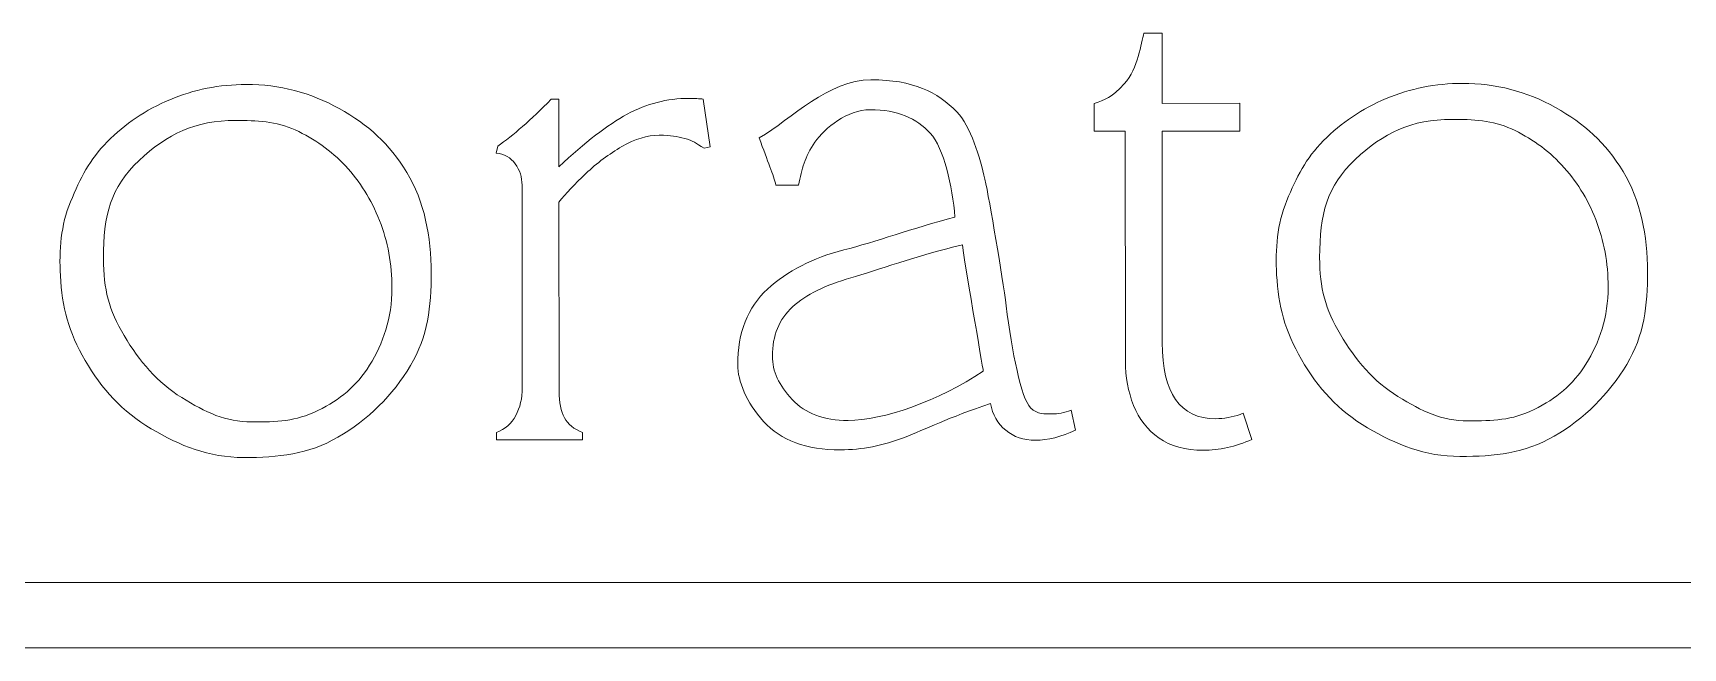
# Model space of a CAD drawing. Header units: inches. Extents: x 1.53 to 7.36, y 2.59 to 4.07.
# Drawn here: x 3.771 to 4.276, y 3.04 to 3.228 of the extents above; entities that cross this region are included whole.
import ezdxf

# ---------------------------------------------------------------- set-up
doc = ezdxf.new("R2010")
doc.units = ezdxf.units.IN
doc.header["$MEASUREMENT"] = 0
doc.layers.add('Outlines & Holes', color=7, linetype='Continuous', lineweight=0)
doc.layers.add('Text', color=7, linetype='Continuous', lineweight=0)

# ---------------------------------------------------------------- blocks, each defined once
blk = doc.blocks.new('Block_7')
at = {"layer": 'Text'}
for points, knots in [([(4.18511, 3.20772), (4.17775, 3.20463), (4.17137, 3.20035), (4.16595, 3.19487), (4.16053, 3.18939), (4.15768, 3.18373), (4.15471, 3.17653), (4.15173, 3.16932), (4.15119, 3.16176), (4.15161, 3.15387), (4.1521, 3.14436), (4.15414, 3.13662), (4.15919, 3.12794), (4.16425, 3.11925), (4.17053, 3.11231), (4.17941, 3.10709), (4.18828, 3.10187), (4.19694, 3.09829), (4.2077, 3.0983), (4.21838, 3.09831), (4.22741, 3.09922), (4.23653, 3.10449), (4.24565, 3.10976), (4.25341, 3.11744), (4.25875, 3.12642), (4.26408, 3.13539), (4.26512, 3.14448), (4.26511, 3.15477), (4.2651, 3.16571), (4.26296, 3.17668), (4.25761, 3.18548), (4.25226, 3.19428), (4.24574, 3.20007), (4.23694, 3.20499), (4.22815, 3.20993), (4.21867, 3.21239), (4.2085, 3.21238), (4.20026, 3.21237), (4.19246, 3.21082), (4.18511, 3.20772)], [0, 0, 0, 0, 1, 1, 1, 2, 2, 2, 3, 3, 3, 4, 4, 4, 5, 5, 5, 6, 6, 6, 7, 7, 7, 8, 8, 8, 9, 9, 9, 10, 10, 10, 11, 11, 11, 12, 12, 12, 13, 13, 13, 13]), ([(4.17566, 3.18911), (4.16698, 3.18095), (4.16476, 3.17238), (4.16477, 3.15916), (4.16478, 3.14962), (4.1665, 3.14344), (4.17112, 3.13558), (4.17573, 3.12772), (4.18138, 3.12119), (4.18874, 3.11663), (4.1961, 3.11207), (4.2021, 3.10917), (4.21016, 3.10918), (4.21781, 3.10918), (4.22351, 3.10928), (4.23041, 3.11267), (4.23731, 3.11606), (4.24213, 3.11998), (4.24624, 3.12656), (4.25035, 3.13312), (4.25308, 3.14097), (4.25307, 3.15011), (4.25306, 3.15745), (4.25179, 3.16434), (4.24925, 3.17078), (4.24671, 3.17721), (4.24323, 3.18278), (4.23882, 3.18747), (4.23441, 3.19215), (4.2293, 3.19582), (4.22347, 3.19847), (4.21765, 3.20111), (4.21158, 3.20137), (4.20527, 3.20137), (4.1928, 3.20136), (4.18434, 3.19727), (4.17566, 3.18911)], [0, 0, 0, 0, 1, 1, 1, 2, 2, 2, 3, 3, 3, 4, 4, 4, 5, 5, 5, 6, 6, 6, 7, 7, 7, 8, 8, 8, 9, 9, 9, 10, 10, 10, 11, 11, 11, 12, 12, 12, 12])]:
    blk.add_open_spline(points, degree=3, knots=knots, dxfattribs=at)
blk = doc.blocks.new('Block_8')
at = {"layer": 'Text'}
for points, knots in [([(4.01917, 3.16143), (4.00969, 3.15901), (4.00191, 3.15502), (3.99582, 3.14947), (3.98973, 3.1439), (3.98669, 3.13619), (3.9867, 3.12631), (3.9867, 3.12144), (3.98934, 3.11475), (3.99461, 3.10897), (3.99988, 3.1032), (4.00771, 3.10031), (4.01809, 3.10032), (4.02471, 3.10033), (4.03125, 3.1016), (4.03772, 3.10413), (4.04419, 3.10667), (4.05115, 3.11012), (4.06401, 3.11449), (4.06469, 3.11104), (4.06626, 3.10831), (4.0687, 3.10629), (4.07115, 3.10426), (4.07417, 3.10324), (4.07779, 3.10325), (4.08162, 3.10325), (4.08572, 3.10429), (4.09009, 3.10636), (4.09009, 3.10636), (4.08873, 3.11245), (4.08873, 3.11245), (4.08662, 3.11167), (4.08466, 3.11129), (4.08286, 3.11129), (4.08075, 3.11129), (4.0784, 3.11109), (4.07633, 3.11315), (4.0734, 3.11607), (4.07065, 3.13034), (4.06884, 3.14437), (4.06767, 3.15345), (4.06381, 3.17653), (4.06234, 3.18305), (4.06087, 3.18955), (4.05791, 3.19943), (4.05377, 3.20364), (4.04768, 3.20976), (4.04048, 3.21349), (4.02747, 3.21348), (4.01447, 3.21347), (4.00337, 3.20167), (3.9933, 3.19569), (3.99586, 3.18841), (3.99771, 3.18435), (3.99838, 3.18129), (3.99838, 3.18129), (4.00528, 3.1813), (4.00528, 3.1813), (4.00641, 3.1862), (4.0071, 3.18989), (4.01032, 3.19439), (4.01347, 3.19878), (4.02016, 3.20431), (4.02724, 3.20432), (4.03559, 3.20432), (4.04142, 3.20177), (4.0456, 3.19714), (4.04978, 3.19251), (4.05245, 3.18101), (4.05314, 3.17152), (4.04026, 3.16806), (4.02865, 3.16385), (4.01917, 3.16143)], [0, 0, 0, 0, 1, 1, 1, 2, 2, 2, 3, 3, 3, 4, 4, 4, 5, 5, 5, 6, 6, 6, 7, 7, 7, 8, 8, 8, 9, 9, 9, 10, 10, 10, 11, 11, 11, 12, 12, 12, 13, 13, 13, 14, 14, 14, 15, 15, 15, 16, 16, 16, 17, 17, 17, 18, 18, 18, 19, 19, 19, 20, 20, 20, 21, 21, 21, 22, 22, 22, 23, 23, 23, 24, 24, 24, 24]), ([(4.06185, 3.12437), (4.0617, 3.12536), (4.05568, 3.16007), (4.05545, 3.16299), (4.04155, 3.15982), (4.02897, 3.15503), (4.02126, 3.15288), (4.01355, 3.15073), (4.00763, 3.14777), (4.0035, 3.14402), (3.99936, 3.14026), (3.9973, 3.13524), (3.9973, 3.12896), (3.99731, 3.12441), (3.99932, 3.11998), (4.00335, 3.1157), (4.00738, 3.11142), (4.01308, 3.10928), (4.02045, 3.10929), (4.03106, 3.10929), (4.04817, 3.11524), (4.06185, 3.12437)], [0, 0, 0, 0, 1, 1, 1, 2, 2, 2, 3, 3, 3, 4, 4, 4, 5, 5, 5, 6, 6, 6, 7, 7, 7, 7])]:
    blk.add_open_spline(points, degree=3, knots=knots, dxfattribs=at)
blk = doc.blocks.new('Block_9')
at = {"layer": 'Text'}
for points, knots in [([(3.86477, 3.20467), (3.85598, 3.2096), (3.8465, 3.21206), (3.83633, 3.21205), (3.82809, 3.21205), (3.82028, 3.2105), (3.81294, 3.2074), (3.80558, 3.20431), (3.79919, 3.20002), (3.79377, 3.19454), (3.78836, 3.18907), (3.78551, 3.1834), (3.78253, 3.1762), (3.77955, 3.16899), (3.77902, 3.16143), (3.77943, 3.15354), (3.77993, 3.14404), (3.78197, 3.13629), (3.78702, 3.12761), (3.79207, 3.11893), (3.79836, 3.11198), (3.80723, 3.10677), (3.81611, 3.10155), (3.82476, 3.09797), (3.83553, 3.09797), (3.84621, 3.09798), (3.85523, 3.09889), (3.86435, 3.10417), (3.87347, 3.10944), (3.88124, 3.11711), (3.88657, 3.12609), (3.8919, 3.13507), (3.89294, 3.14415), (3.89293, 3.15444), (3.89292, 3.16539), (3.89078, 3.17635), (3.88544, 3.18516), (3.88009, 3.19395), (3.87357, 3.19974), (3.86477, 3.20467)], [0, 0, 0, 0, 1, 1, 1, 2, 2, 2, 3, 3, 3, 4, 4, 4, 5, 5, 5, 6, 6, 6, 7, 7, 7, 8, 8, 8, 9, 9, 9, 10, 10, 10, 11, 11, 11, 12, 12, 12, 13, 13, 13, 13]), ([(3.80349, 3.18879), (3.79481, 3.18062), (3.79259, 3.17205), (3.7926, 3.15884), (3.79261, 3.14929), (3.79432, 3.14312), (3.79894, 3.13526), (3.80356, 3.12739), (3.8092, 3.12087), (3.81657, 3.11631), (3.82392, 3.11174), (3.82993, 3.10885), (3.83799, 3.10885), (3.84564, 3.10886), (3.85134, 3.10896), (3.85823, 3.11234), (3.86513, 3.11574), (3.86996, 3.11966), (3.87406, 3.12623), (3.87817, 3.13279), (3.8809, 3.14065), (3.88089, 3.14979), (3.88089, 3.15712), (3.87962, 3.16401), (3.87708, 3.17046), (3.87453, 3.17689), (3.87106, 3.18246), (3.86665, 3.18714), (3.86223, 3.19183), (3.85712, 3.19549), (3.8513, 3.19814), (3.84548, 3.20079), (3.83941, 3.20105), (3.83309, 3.20104), (3.82062, 3.20103), (3.81217, 3.19695), (3.80349, 3.18879)], [0, 0, 0, 0, 1, 1, 1, 2, 2, 2, 3, 3, 3, 4, 4, 4, 5, 5, 5, 6, 6, 6, 7, 7, 7, 8, 8, 8, 9, 9, 9, 10, 10, 10, 11, 11, 11, 12, 12, 12, 12])]:
    blk.add_open_spline(points, degree=3, knots=knots, dxfattribs=at)
blk = doc.blocks.new('Block_4')
at = {"layer": 'Text'}
for points, knots in [([(4.10534, 3.12751), (4.10534, 3.12261), (4.10617, 3.11807), (4.10783, 3.1139), (4.10949, 3.10973), (4.11209, 3.10639), (4.11563, 3.10391), (4.11916, 3.10143), (4.12368, 3.10018), (4.12917, 3.10019), (4.13403, 3.10019), (4.13899, 3.10129), (4.14406, 3.10351), (4.14406, 3.10351), (4.14133, 3.1115), (4.14133, 3.1115), (4.14104, 3.11139), (4.14075, 3.11128), (4.14044, 3.11117), (4.13804, 3.11029), (4.13552, 3.10985), (4.13289, 3.10984), (4.12205, 3.10983), (4.11663, 3.1176), (4.11662, 3.13315), (4.11662, 3.13315), (4.11656, 3.19778), (4.11656, 3.19778), (4.11656, 3.19778), (4.14037, 3.1978), (4.14037, 3.1978), (4.14037, 3.1978), (4.14036, 3.2063), (4.14036, 3.2063), (4.14036, 3.2063), (4.11655, 3.20628), (4.11655, 3.20628), (4.11655, 3.20628), (4.11653, 3.22778), (4.11653, 3.22778), (4.11653, 3.22778), (4.111, 3.22778), (4.111, 3.22778), (4.11017, 3.22464), (4.10923, 3.21703), (4.105, 3.21226), (4.10115, 3.20791), (4.09904, 3.20748), (4.0958, 3.20619), (4.0958, 3.20619), (4.0958, 3.19776), (4.0958, 3.19776), (4.0958, 3.19776), (4.10528, 3.19777), (4.10528, 3.19777), (4.10528, 3.19777), (4.10534, 3.12751), (4.10534, 3.12751)], [0, 0, 0, 0, 1, 1, 1, 2, 2, 2, 3, 3, 3, 4, 4, 4, 5, 5, 5, 6, 6, 6, 7, 7, 7, 8, 8, 8, 9, 9, 9, 10, 10, 10, 11, 11, 11, 12, 12, 12, 13, 13, 13, 14, 14, 14, 15, 15, 15, 16, 16, 16, 17, 17, 17, 18, 18, 18, 19, 19, 19, 19]), ([(3.92076, 3.1193), (3.92076, 3.11609), (3.9201, 3.11325), (3.91878, 3.1108), (3.91747, 3.10835), (3.9155, 3.10663), (3.91287, 3.10563), (3.91287, 3.10563), (3.91287, 3.10333), (3.91287, 3.10333), (3.91287, 3.10333), (3.93916, 3.10336), (3.93916, 3.10336), (3.93916, 3.10336), (3.93916, 3.10565), (3.93916, 3.10565), (3.9366, 3.10664), (3.93477, 3.10814), (3.93368, 3.11013), (3.93259, 3.11212), (3.93204, 3.1148), (3.93204, 3.11817), (3.93204, 3.11817), (3.93199, 3.17606), (3.93199, 3.17606), (3.93409, 3.17866), (3.93684, 3.18158), (3.94022, 3.1848), (3.9436, 3.18801), (3.94728, 3.19078), (3.95127, 3.19308), (3.95526, 3.19538), (3.95905, 3.19653), (3.96267, 3.19653), (3.96635, 3.19653), (3.968, 3.1962), (3.9705, 3.19554), (3.97301, 3.19487), (3.97384, 3.19407), (3.97638, 3.1926), (3.97638, 3.1926), (3.97829, 3.19301), (3.97829, 3.19301), (3.97829, 3.19301), (3.97608, 3.20757), (3.97608, 3.20757), (3.97503, 3.20772), (3.97356, 3.2078), (3.97168, 3.2078), (3.96514, 3.20779), (3.95888, 3.20617), (3.9529, 3.20296), (3.94692, 3.19973), (3.93994, 3.19437), (3.93198, 3.18686), (3.93198, 3.18686), (3.93196, 3.20753), (3.93196, 3.20753), (3.93196, 3.20753), (3.92959, 3.20753), (3.92959, 3.20753), (3.92343, 3.20124), (3.91798, 3.19645), (3.91324, 3.19316), (3.91324, 3.19316), (3.91279, 3.19109), (3.91279, 3.19109), (3.91528, 3.19079), (3.91721, 3.18967), (3.91861, 3.18777), (3.92, 3.18585), (3.9207, 3.18367), (3.9207, 3.18122), (3.9207, 3.18122), (3.92076, 3.1193), (3.92076, 3.1193)], [0, 0, 0, 0, 1, 1, 1, 2, 2, 2, 3, 3, 3, 4, 4, 4, 5, 5, 5, 6, 6, 6, 7, 7, 7, 8, 8, 8, 9, 9, 9, 10, 10, 10, 11, 11, 11, 12, 12, 12, 13, 13, 13, 14, 14, 14, 15, 15, 15, 16, 16, 16, 17, 17, 17, 18, 18, 18, 19, 19, 19, 20, 20, 20, 21, 21, 21, 22, 22, 22, 23, 23, 23, 24, 24, 24, 25, 25, 25, 25])]:
    blk.add_open_spline(points, degree=3, knots=knots, dxfattribs=at)
for name in ['Block_9', 'Block_8', 'Block_7']:
    blk.add_blockref(name, (0, 0), dxfattribs=at)

msp = doc.modelspace()

# ---------------------------------------------------------------- linework, layer by layer
at = {"layer": 'Outlines & Holes'}
msp.add_open_spline([(7.00083, 3.03972), (7.00636, 3.03972), (7.01083, 3.0442), (7.01083, 3.04972), (7.01083, 3.05525), (7.00636, 3.05972), (7.00083, 3.05972), (7.00083, 3.05972), (2.78083, 3.05972), (2.78083, 3.05972), (2.77531, 3.05972), (2.77083, 3.05525), (2.77083, 3.04972), (2.77083, 3.0442), (2.77531, 3.03972), (2.78083, 3.03972), (2.78083, 3.03972), (7.00083, 3.03972), (7.00083, 3.03972)], degree=3, knots=[0, 0, 0, 0, 1, 1, 1, 2, 2, 2, 3, 3, 3, 4, 4, 4, 5, 5, 5, 6, 6, 6, 6], dxfattribs=at)

# ---------------------------------------------------------------- block references
at = {"layer": 'Text'}
msp.add_blockref('Block_4', (0, 0), dxfattribs=at)

doc.saveas('drawing.dxf')
